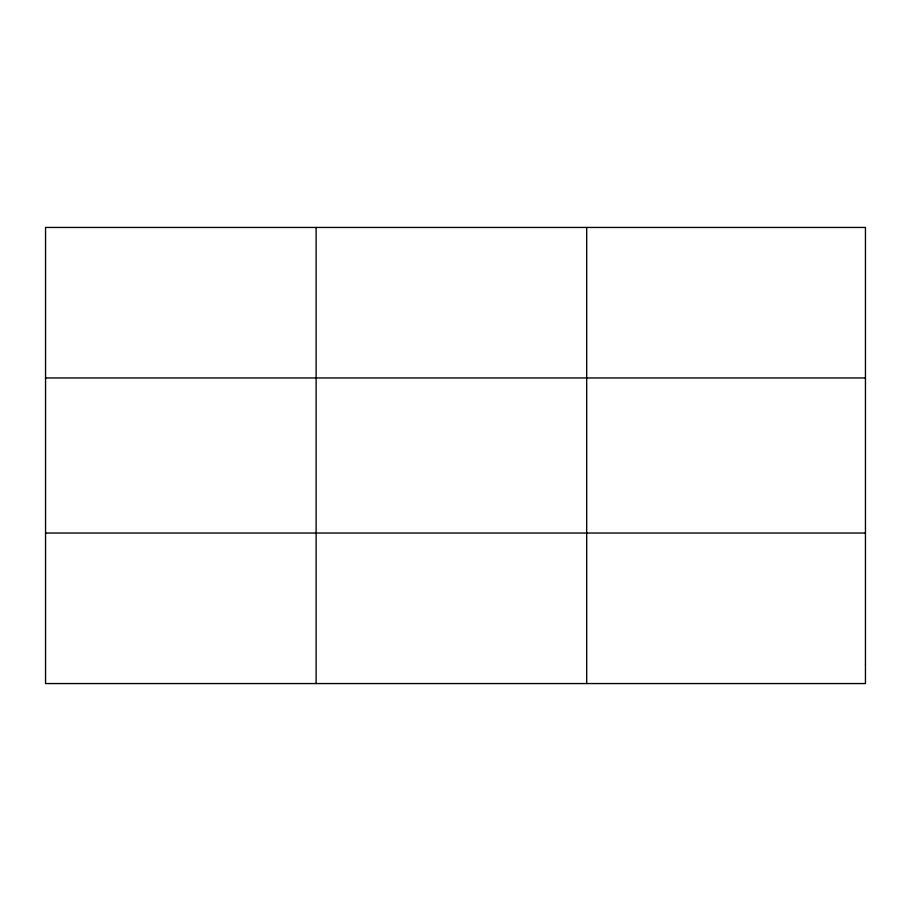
<?xml version="1.0" encoding="UTF-8"?>
<svg xmlns="http://www.w3.org/2000/svg" width="911" height="911" viewBox="0 0 911 911"><rect width="100%" height="100%" fill="white"/><g stroke="black" fill="none" stroke-linecap="round" stroke-linejoin="round"><path stroke-width="1.37" d="M316.117 683.557L316.117 227.443M586.684 683.557L586.684 227.443M45.55 377.963L865.45 377.963M45.55 533.037L865.45 533.037M865.45 664.745L865.45 683.557L45.55 683.557L45.55 227.443L865.45 227.443L865.45 664.745"/></g></svg>
